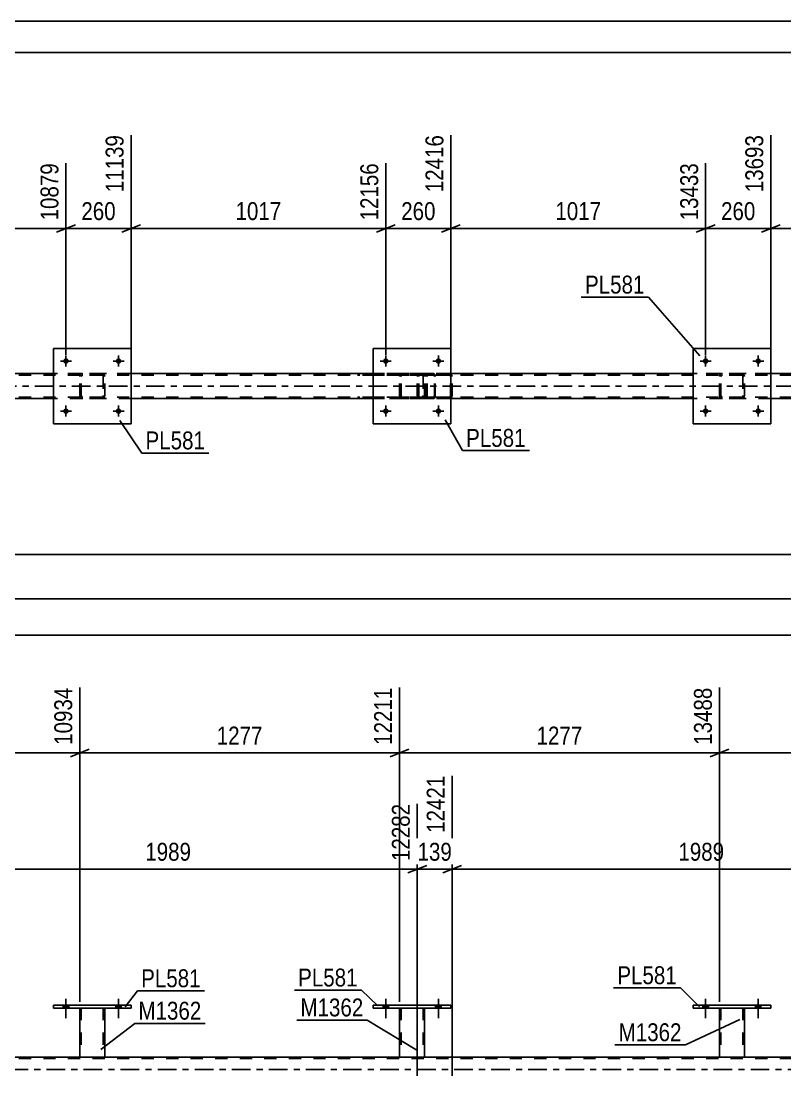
# Model space of a CAD drawing. Header units: millimetres. Extents: x 0 to 841, y 0 to 594.
# Drawn here: x 477.3 to 599.3, y 425.5 to 594 of the extents above; entities that cross this region are included whole.
import ezdxf

# ---------------------------------------------------------------- set-up
doc = ezdxf.new("R2010")
doc.units = ezdxf.units.MM
doc.linetypes.add('DXK_LINE_DOT2', pattern=[3.9198, 1.9599, -1.9599])
doc.linetypes.add('DXK_LINE_DOT3', pattern=[5.9187, 2.979, -0.9799, 0.9799, -0.9799])
doc.styles.add('Arial Narrow', font='ARIALN.TTF', dxfattribs={"height": 0.2})

# ---------------------------------------------------------------- blocks, each defined once
blk = doc.blocks.new('Unknown-122569494-1133')
at = {"color": 5, "linetype": 'Continuous'}
for p, q in [((841, 594), (0, 594)), ((836, 589), (5, 589))]:
    blk.add_line(p, q, dxfattribs=at)
blk = doc.blocks.new('Bolt-122569494-3874 - 3842')
at = {"linetype": 'Continuous'}
for points in [[(587.05, 539.69, -1), (586.17, 539.69, -1)], [(595.45, 539.69, -1), (594.57, 539.69, -1)]]:
    blk.add_hatch(color=1, dxfattribs=at).paths.add_polyline_path(points)
at = {"color": 1, "linetype": 'Continuous'}
for p, q in [((585.73, 539.69), (587.49, 539.69)), ((586.61, 540.57), (586.61, 538.81)), ((594.13, 539.69), (595.89, 539.69)), ((595.01, 540.57), (595.01, 538.81))]:
    blk.add_line(p, q, dxfattribs=at)
blk = doc.blocks.new('Bolt-122569494-3851 - 3842')
at = {"linetype": 'Continuous'}
for points in [[(587.05, 531.69, -1), (586.17, 531.69, -1)], [(595.45, 531.69, -1), (594.57, 531.69, -1)]]:
    blk.add_hatch(color=1, dxfattribs=at).paths.add_polyline_path(points)
at = {"color": 1, "linetype": 'Continuous'}
for p, q in [((586.61, 532.57), (586.61, 530.81)), ((595.01, 532.57), (595.01, 530.81)), ((585.73, 531.69), (587.49, 531.69)), ((594.13, 531.69), (595.89, 531.69))]:
    blk.add_line(p, q, dxfattribs=at)
blk = doc.blocks.new('Part-122569494-3856 - 3842')
at = {"color": 2, "linetype": 'Continuous'}
for p, q in [((584.61, 541.68), (584.61, 529.68)), ((584.61, 541.68), (597.01, 541.68)), ((597.01, 541.68), (597.01, 529.68)), ((584.61, 529.68), (597.01, 529.68))]:
    blk.add_line(p, q, dxfattribs=at)
blk = doc.blocks.new('Part-122569494-3876 - 3842')
at = {"color": 7, "linetype": 'DXK_LINE_DOT2'}
for p, q in [((589.11, 537.65), (589.29, 537.68)), ((589.29, 537.68), (589.11, 537.65)), ((592.33, 537.68), (589.29, 537.68)), ((592.33, 537.68), (592.51, 537.65)), ((592.51, 537.65), (592.33, 537.68)), ((588.81, 537.2), (588.85, 537.39)), ((588.85, 537.39), (588.81, 537.2)), ((588.81, 534.16), (588.81, 537.2)), ((589.05, 537.2), (589.07, 537.3)), ((589.05, 534.16), (589.05, 537.2)), ((589.07, 537.3), (589.12, 537.37)), ((589.12, 537.37), (589.2, 537.43)), ((589.2, 537.43), (589.29, 537.44)), ((592.33, 537.44), (589.29, 537.44)), ((592.33, 537.44), (592.42, 537.43)), ((592.42, 537.43), (592.5, 537.37)), ((592.5, 537.37), (592.55, 537.3)), ((592.55, 537.3), (592.57, 537.2)), ((592.57, 537.2), (592.57, 534.16)), ((592.77, 537.39), (592.81, 537.2)), ((592.81, 537.2), (592.77, 537.39)), ((592.81, 534.16), (592.81, 537.2)), ((588.85, 533.98), (588.81, 534.16)), ((588.81, 534.16), (588.85, 533.98)), ((589.07, 534.07), (589.05, 534.16)), ((589.12, 533.99), (589.07, 534.07)), ((589.29, 533.68), (589.11, 533.72)), ((589.11, 533.72), (589.29, 533.68)), ((589.2, 533.94), (589.12, 533.99)), ((589.29, 533.92), (589.2, 533.94)), ((592.33, 533.92), (589.29, 533.92)), ((592.33, 533.68), (589.29, 533.68)), ((592.42, 533.94), (592.33, 533.92)), ((592.51, 533.72), (592.33, 533.68)), ((592.33, 533.68), (592.51, 533.72)), ((592.5, 533.99), (592.42, 533.94)), ((592.55, 534.07), (592.5, 533.99)), ((592.57, 534.16), (592.55, 534.07)), ((592.81, 534.16), (592.77, 533.98)), ((592.77, 533.98), (592.81, 534.16))]:
    blk.add_line(p, q, dxfattribs=at)
at = {"color": 7, "linetype": 'DXK_LINE_DOT3'}
blk.add_line((590.81, 535.68), (590.81, 535.68), dxfattribs=at)
at = {"color": 7, "linetype": 'DXK_LINE_DOT2'}
for centre, start, end in [((589.29, 537.2), 112.5, 157.5), ((589.29, 537.2), 112.5, 157.5), ((592.33, 537.2), 22.5, 67.5), ((592.33, 537.2), 22.5, 67.5), ((589.29, 534.16), 202.5, 247.5), ((589.29, 534.16), 202.5, 247.5), ((592.33, 534.16), 292.5, 337.5), ((592.33, 534.16), 292.5, 337.5)]:
    blk.add_arc(centre, 0.48, start, end, dxfattribs=at)
blk = doc.blocks.new('Bolt-122569494-3945 - 3842')
at = {"linetype": 'Continuous'}
for points in [[(484.89, 539.69, -1), (484.01, 539.69, -1)], [(493.29, 539.69, -1), (492.41, 539.69, -1)]]:
    blk.add_hatch(color=1, dxfattribs=at).paths.add_polyline_path(points)
at = {"color": 1, "linetype": 'Continuous'}
for p, q in [((483.57, 539.69), (485.33, 539.69)), ((484.45, 540.57), (484.45, 538.81)), ((491.97, 539.69), (493.73, 539.69)), ((492.85, 540.57), (492.85, 538.81))]:
    blk.add_line(p, q, dxfattribs=at)
blk = doc.blocks.new('Part-122569494-3881 - 3842')
at = {"color": 2, "linetype": 'Continuous'}
for p, q in [((533.53, 541.68), (533.53, 529.68)), ((533.53, 541.68), (545.93, 541.68)), ((545.93, 541.68), (545.93, 529.68)), ((533.53, 529.68), (545.93, 529.68))]:
    blk.add_line(p, q, dxfattribs=at)
blk = doc.blocks.new('Bolt-122569494-3946 - 3842')
at = {"linetype": 'Continuous'}
for points in [[(484.89, 531.69, -1), (484.01, 531.69, -1)], [(493.29, 531.69, -1), (492.41, 531.69, -1)]]:
    blk.add_hatch(color=1, dxfattribs=at).paths.add_polyline_path(points)
at = {"color": 1, "linetype": 'Continuous'}
for p, q in [((484.45, 532.57), (484.45, 530.81)), ((492.85, 532.57), (492.85, 530.81)), ((483.57, 531.69), (485.33, 531.69)), ((491.97, 531.69), (493.73, 531.69))]:
    blk.add_line(p, q, dxfattribs=at)
blk = doc.blocks.new('Part-122569494-3882 - 3842')
at = {"color": 7, "linetype": 'DXK_LINE_DOT2'}
for p, q in [((538.03, 537.65), (538.21, 537.68)), ((538.21, 537.68), (538.03, 537.65)), ((541.25, 537.68), (538.21, 537.68)), ((541.25, 537.68), (541.43, 537.65)), ((541.43, 537.65), (541.25, 537.68)), ((537.73, 537.2), (537.77, 537.39)), ((537.77, 537.39), (537.73, 537.2)), ((537.73, 534.16), (537.73, 537.2)), ((537.97, 537.2), (537.99, 537.3)), ((537.97, 534.16), (537.97, 537.2)), ((537.99, 537.3), (538.04, 537.37)), ((538.04, 537.37), (538.12, 537.43)), ((538.12, 537.43), (538.21, 537.44)), ((541.25, 537.44), (538.21, 537.44)), ((541.25, 537.44), (541.34, 537.43)), ((541.34, 537.43), (541.42, 537.37)), ((541.42, 537.37), (541.47, 537.3)), ((541.47, 537.3), (541.49, 537.2)), ((541.49, 537.2), (541.49, 534.16)), ((541.69, 537.39), (541.73, 537.2)), ((541.73, 537.2), (541.69, 537.39)), ((541.73, 534.16), (541.73, 537.2)), ((537.77, 533.98), (537.73, 534.16)), ((537.73, 534.16), (537.77, 533.98)), ((537.99, 534.07), (537.97, 534.16)), ((538.04, 533.99), (537.99, 534.07)), ((538.21, 533.68), (538.03, 533.72)), ((538.03, 533.72), (538.21, 533.68)), ((538.12, 533.94), (538.04, 533.99)), ((538.21, 533.92), (538.12, 533.94)), ((541.25, 533.92), (538.21, 533.92)), ((541.25, 533.68), (538.21, 533.68)), ((541.34, 533.94), (541.25, 533.92)), ((541.43, 533.72), (541.25, 533.68)), ((541.25, 533.68), (541.43, 533.72)), ((541.42, 533.99), (541.34, 533.94)), ((541.47, 534.07), (541.42, 533.99)), ((541.49, 534.16), (541.47, 534.07)), ((541.73, 534.16), (541.69, 533.98)), ((541.69, 533.98), (541.73, 534.16))]:
    blk.add_line(p, q, dxfattribs=at)
at = {"color": 7, "linetype": 'DXK_LINE_DOT3'}
blk.add_line((539.73, 535.68), (539.73, 535.68), dxfattribs=at)
at = {"color": 7, "linetype": 'DXK_LINE_DOT2'}
for centre, start, end in [((538.21, 537.2), 112.5, 157.5), ((538.21, 537.2), 112.5, 157.5), ((541.25, 537.2), 22.5, 67.5), ((541.25, 537.2), 22.5, 67.5), ((538.21, 534.16), 202.5, 247.5), ((538.21, 534.16), 202.5, 247.5), ((541.25, 534.16), 292.5, 337.5), ((541.25, 534.16), 292.5, 337.5)]:
    blk.add_arc(centre, 0.48, start, end, dxfattribs=at)
blk = doc.blocks.new('Part-122569494-3887 - 3842')
at = {"color": 2, "linetype": 'Continuous'}
for p, q in [((482.45, 541.68), (482.45, 529.68)), ((482.45, 541.68), (494.85, 541.68)), ((494.85, 541.68), (494.85, 529.68)), ((482.45, 529.68), (494.85, 529.68))]:
    blk.add_line(p, q, dxfattribs=at)
blk = doc.blocks.new('Part-122569494-3888 - 3842')
at = {"color": 7, "linetype": 'DXK_LINE_DOT2'}
for p, q in [((486.95, 537.65), (487.13, 537.68)), ((487.13, 537.68), (486.95, 537.65)), ((490.17, 537.68), (487.13, 537.68)), ((490.17, 537.68), (490.35, 537.65)), ((490.35, 537.65), (490.17, 537.68)), ((486.65, 537.2), (486.69, 537.39)), ((486.69, 537.39), (486.65, 537.2)), ((486.65, 534.16), (486.65, 537.2)), ((486.89, 537.2), (486.91, 537.3)), ((486.89, 534.16), (486.89, 537.2)), ((486.91, 537.3), (486.96, 537.37)), ((486.96, 537.37), (487.04, 537.43)), ((487.04, 537.43), (487.13, 537.44)), ((490.17, 537.44), (487.13, 537.44)), ((490.17, 537.44), (490.26, 537.43)), ((490.26, 537.43), (490.34, 537.37)), ((490.34, 537.37), (490.39, 537.3)), ((490.39, 537.3), (490.41, 537.2)), ((490.41, 537.2), (490.41, 534.16)), ((490.61, 537.39), (490.65, 537.2)), ((490.65, 537.2), (490.61, 537.39)), ((490.65, 534.16), (490.65, 537.2)), ((486.69, 533.98), (486.65, 534.16)), ((486.65, 534.16), (486.69, 533.98)), ((486.91, 534.07), (486.89, 534.16)), ((486.96, 533.99), (486.91, 534.07)), ((487.13, 533.68), (486.95, 533.72)), ((486.95, 533.72), (487.13, 533.68)), ((487.04, 533.94), (486.96, 533.99)), ((487.13, 533.92), (487.04, 533.94)), ((490.17, 533.92), (487.13, 533.92)), ((490.17, 533.68), (487.13, 533.68)), ((490.26, 533.94), (490.17, 533.92)), ((490.35, 533.72), (490.17, 533.68)), ((490.17, 533.68), (490.35, 533.72)), ((490.34, 533.99), (490.26, 533.94)), ((490.39, 534.07), (490.34, 533.99)), ((490.41, 534.16), (490.39, 534.07)), ((490.65, 534.16), (490.61, 533.98)), ((490.61, 533.98), (490.65, 534.16))]:
    blk.add_line(p, q, dxfattribs=at)
at = {"color": 7, "linetype": 'DXK_LINE_DOT3'}
blk.add_line((488.65, 535.68), (488.65, 535.68), dxfattribs=at)
at = {"color": 7, "linetype": 'DXK_LINE_DOT2'}
for centre, start, end in [((487.13, 537.2), 112.5, 157.5), ((487.13, 537.2), 112.5, 157.5), ((490.17, 537.2), 22.5, 67.5), ((490.17, 537.2), 22.5, 67.5), ((487.13, 534.16), 202.5, 247.5), ((487.13, 534.16), 202.5, 247.5), ((490.17, 534.16), 292.5, 337.5), ((490.17, 534.16), 292.5, 337.5)]:
    blk.add_arc(centre, 0.48, start, end, dxfattribs=at)
blk = doc.blocks.new('Bolt-122569494-3902 - 3842')
at = {"linetype": 'Continuous'}
for points in [[(535.97, 531.69, -1), (535.09, 531.69, -1)], [(544.37, 531.69, -1), (543.49, 531.69, -1)]]:
    blk.add_hatch(color=1, dxfattribs=at).paths.add_polyline_path(points)
at = {"color": 1, "linetype": 'Continuous'}
for p, q in [((535.53, 532.57), (535.53, 530.81)), ((543.93, 532.57), (543.93, 530.81)), ((534.65, 531.69), (536.41, 531.69)), ((543.05, 531.69), (544.81, 531.69))]:
    blk.add_line(p, q, dxfattribs=at)
blk = doc.blocks.new('Bolt-122569494-3913 - 3842')
at = {"linetype": 'Continuous'}
for points in [[(535.97, 539.69, -1), (535.09, 539.69, -1)], [(544.37, 539.69, -1), (543.49, 539.69, -1)]]:
    blk.add_hatch(color=1, dxfattribs=at).paths.add_polyline_path(points)
at = {"color": 1, "linetype": 'Continuous'}
for p, q in [((534.65, 539.69), (536.41, 539.69)), ((535.53, 540.57), (535.53, 538.81)), ((543.05, 539.69), (544.81, 539.69)), ((543.93, 540.57), (543.93, 538.81))]:
    blk.add_line(p, q, dxfattribs=at)
blk = doc.blocks.new('Part-122569494-4084 - 3842')
at = {"color": 7, "linetype": 'DXK_LINE_DOT2'}
for p, q in [((543.15, 537.68), (531, 537.68)), ((541.06, 537.68), (540.87, 537.65)), ((541.88, 537.44), (541.88, 537.68)), ((543.26, 537.65), (543.15, 537.68)), ((543.34, 537.54), (543.26, 537.65)), ((543.15, 537.44), (531, 537.44)), ((540.6, 537.39), (540.56, 537.2)), ((540.56, 534.16), (540.56, 537.2)), ((540.81, 537.2), (540.83, 537.3)), ((540.81, 534.16), (540.81, 537.2)), ((540.83, 537.3), (540.88, 537.37)), ((540.88, 537.37), (540.96, 537.43)), ((540.96, 537.43), (541.06, 537.44)), ((543.15, 537.44), (543.2, 537.43)), ((543.2, 537.43), (543.25, 537.37)), ((543.25, 537.37), (543.28, 537.3)), ((543.28, 537.3), (543.29, 537.2)), ((543.29, 534.16), (543.29, 537.2)), ((543.4, 537.39), (543.34, 537.54)), ((543.42, 537.2), (543.4, 537.39)), ((543.42, 534.16), (543.42, 537.2)), ((543.15, 533.92), (531, 533.92)), ((543.15, 533.68), (531, 533.68)), ((540.56, 534.16), (540.6, 533.98)), ((540.83, 534.07), (540.81, 534.16)), ((540.88, 534), (540.83, 534.07)), ((540.87, 533.72), (541.06, 533.68)), ((540.96, 533.94), (540.88, 534)), ((541.06, 533.92), (540.96, 533.94)), ((541.88, 533.68), (541.88, 533.92)), ((543.2, 533.94), (543.15, 533.92)), ((543.15, 533.68), (543.26, 533.72)), ((543.25, 534), (543.2, 533.94)), ((543.28, 534.07), (543.25, 534)), ((543.26, 533.72), (543.34, 533.83)), ((543.29, 534.16), (543.28, 534.07)), ((543.34, 533.83), (543.4, 533.98)), ((543.4, 533.98), (543.42, 534.16))]:
    blk.add_line(p, q, dxfattribs=at)
for centre, start, end in [((541.05, 537.19), 111.1941, 156.1506), ((541.05, 534.18), 203.8494, 248.8059)]:
    blk.add_arc(centre, 0.492, start, end, dxfattribs=at)
blk = doc.blocks.new('Part-122569494-4113 - 3842')
at = {"color": 7, "linetype": 'DXK_LINE_DOT2'}
for p, q in [((749.35, 537.68), (124.89, 537.68)), ((494.85, 537.68), (482.45, 537.68)), ((545.93, 537.68), (533.53, 537.68)), ((597.01, 537.68), (584.61, 537.68)), ((749.35, 537.44), (106.6, 537.44)), ((749.35, 533.92), (106.6, 533.92)), ((494.85, 533.68), (482.45, 533.68)), ((545.93, 533.68), (533.53, 533.68)), ((597.01, 533.68), (584.61, 533.68))]:
    blk.add_line(p, q, dxfattribs=at)
at = {"color": 2, "linetype": 'Continuous'}
for p, q in [((482.45, 537.68), (443.77, 537.68)), ((533.53, 537.68), (494.85, 537.68)), ((584.61, 537.68), (545.93, 537.68)), ((625.58, 537.68), (597.01, 537.68)), ((482.45, 533.68), (443.77, 533.68)), ((533.53, 533.68), (494.85, 533.68)), ((584.61, 533.68), (545.93, 533.68)), ((625.73, 533.68), (597.01, 533.68))]:
    blk.add_line(p, q, dxfattribs=at)
at = {"color": 7, "linetype": 'DXK_LINE_DOT3'}
blk.add_line((106.6, 535.68), (749.35, 535.68), dxfattribs=at)
blk = doc.blocks.new('Part-122569494-4123 - 3842')
at = {"color": 7, "linetype": 'DXK_LINE_DOT2'}
for p, q in [((542.39, 537.68), (542.19, 537.65)), ((557.37, 537.68), (542.39, 537.68)), ((545.82, 537.65), (545.62, 537.68)), ((541.91, 537.39), (541.88, 537.2)), ((541.88, 534.16), (541.88, 537.2)), ((542.13, 537.2), (542.15, 537.3)), ((542.13, 534.16), (542.13, 537.2)), ((542.15, 537.3), (542.21, 537.37)), ((542.21, 537.37), (542.29, 537.43)), ((542.29, 537.43), (542.39, 537.44)), ((557.37, 537.44), (542.39, 537.44)), ((545.62, 537.44), (545.72, 537.43)), ((545.72, 537.43), (545.8, 537.37)), ((545.8, 537.37), (545.86, 537.3)), ((545.86, 537.3), (545.88, 537.2)), ((545.88, 534.16), (545.88, 537.2)), ((546.1, 537.37), (546.09, 537.39)), ((546.13, 537.2), (546.1, 537.37)), ((546.13, 534.16), (546.13, 537.2)), ((541.88, 534.16), (541.91, 533.98)), ((542.15, 534.07), (542.13, 534.16)), ((542.21, 534), (542.15, 534.07)), ((542.19, 533.72), (542.39, 533.68)), ((542.29, 533.94), (542.21, 534)), ((542.39, 533.92), (542.29, 533.94)), ((557.37, 533.92), (542.39, 533.92)), ((557.37, 533.68), (542.39, 533.68)), ((545.72, 533.94), (545.62, 533.92)), ((545.62, 533.68), (545.82, 533.72)), ((545.8, 534), (545.72, 533.94)), ((545.86, 534.07), (545.8, 534)), ((545.88, 534.16), (545.86, 534.07)), ((546.09, 533.98), (546.13, 534.16))]:
    blk.add_line(p, q, dxfattribs=at)
for centre, start, end in [((542.37, 537.18), 110.7583, 155.68), ((545.64, 537.18), 24.32, 69.2417), ((542.37, 534.19), 204.32, 249.2417), ((545.64, 534.19), 290.7583, 335.68)]:
    blk.add_arc(centre, 0.496, start, end, dxfattribs=at)
blk = doc.blocks.new('Part-122569494-5109 - 5043')
at = {"color": 2, "linetype": 'Continuous'}
for p, q in [((486.65, 436.33), (486.65, 428.49)), ((490.65, 436.33), (490.65, 428.49)), ((486.65, 428.49), (490.65, 428.49))]:
    blk.add_line(p, q, dxfattribs=at)
at = {"color": 7, "linetype": 'DXK_LINE_DOT2'}
for p, q in [((486.65, 436.33), (490.65, 436.33)), ((486.65, 436.33), (486.65, 436.33)), ((486.65, 436.33), (486.65, 436.33)), ((486.89, 436.33), (486.89, 428.49)), ((490.41, 436.33), (490.41, 428.49)), ((490.65, 436.33), (490.65, 436.33)), ((490.65, 436.33), (490.65, 436.33)), ((490.35, 428.49), (490.39, 428.49)), ((490.35, 428.49), (490.39, 428.49)), ((490.39, 428.49), (490.41, 428.49)), ((490.39, 428.49), (490.41, 428.49))]:
    blk.add_line(p, q, dxfattribs=at)
blk = doc.blocks.new('Bolt-122569494-5045 - 5043')
at = {"linetype": 'Continuous'}
for points in [[(484.01, 436.33), (484.89, 436.33), (484.89, 436.81), (484.01, 436.81)], [(492.41, 436.33), (493.29, 436.33), (493.29, 436.81), (492.41, 436.81)]]:
    blk.add_hatch(color=1, dxfattribs=at).paths.add_polyline_path(points)
at = {"color": 1, "linetype": 'Continuous'}
for p, q in [((484.01, 436.81), (484.01, 436.33)), ((484.45, 437.81), (484.45, 434.69)), ((484.89, 436.81), (484.89, 436.33)), ((492.41, 436.81), (492.41, 436.33)), ((492.85, 437.81), (492.85, 434.69)), ((493.29, 436.81), (493.29, 436.33))]:
    blk.add_line(p, q, dxfattribs=at)
blk = doc.blocks.new('Bolt-122569494-5046 - 5043')
at = {"linetype": 'Continuous'}
for points in [[(535.09, 436.33), (535.97, 436.33), (535.97, 436.81), (535.09, 436.81)], [(543.49, 436.33), (544.37, 436.33), (544.37, 436.81), (543.49, 436.81)]]:
    blk.add_hatch(color=1, dxfattribs=at).paths.add_polyline_path(points)
at = {"color": 1, "linetype": 'Continuous'}
for p, q in [((535.09, 436.81), (535.09, 436.33)), ((535.53, 437.81), (535.53, 434.69)), ((535.97, 436.81), (535.97, 436.33)), ((543.49, 436.81), (543.49, 436.33)), ((543.93, 437.81), (543.93, 434.69)), ((544.37, 436.81), (544.37, 436.33))]:
    blk.add_line(p, q, dxfattribs=at)
blk = doc.blocks.new('Bolt-122569494-5165 - 5043')
at = {"linetype": 'Continuous'}
for points in [[(535.09, 436.33), (535.97, 436.33), (535.97, 436.81), (535.09, 436.81)], [(543.49, 436.33), (544.37, 436.33), (544.37, 436.81), (543.49, 436.81)]]:
    blk.add_hatch(color=1, dxfattribs=at).paths.add_polyline_path(points)
at = {"color": 1, "linetype": 'Continuous'}
for p, q in [((535.09, 436.81), (535.09, 436.33)), ((535.53, 437.81), (535.53, 434.69)), ((535.97, 436.81), (535.97, 436.33)), ((543.49, 436.81), (543.49, 436.33)), ((543.93, 437.81), (543.93, 434.69)), ((544.37, 436.81), (544.37, 436.33))]:
    blk.add_line(p, q, dxfattribs=at)
blk = doc.blocks.new('Part-122569494-5189 - 5043')
at = {"color": 2, "linetype": 'Continuous'}
for p, q in [((533.53, 436.81), (533.53, 436.33)), ((545.93, 436.81), (533.53, 436.81)), ((545.93, 436.33), (545.93, 436.81)), ((533.53, 436.33), (545.93, 436.33))]:
    blk.add_line(p, q, dxfattribs=at)
blk = doc.blocks.new('Bolt-122569494-5090 - 5043')
at = {"linetype": 'Continuous'}
for points in [[(484.01, 436.33), (484.89, 436.33), (484.89, 436.81), (484.01, 436.81)], [(492.41, 436.33), (493.29, 436.33), (493.29, 436.81), (492.41, 436.81)]]:
    blk.add_hatch(color=1, dxfattribs=at).paths.add_polyline_path(points)
at = {"color": 1, "linetype": 'Continuous'}
for p, q in [((484.01, 436.81), (484.01, 436.33)), ((484.45, 437.81), (484.45, 434.69)), ((484.89, 436.81), (484.89, 436.33)), ((492.41, 436.81), (492.41, 436.33)), ((492.85, 437.81), (492.85, 434.69)), ((493.29, 436.81), (493.29, 436.33))]:
    blk.add_line(p, q, dxfattribs=at)
blk = doc.blocks.new('Part-122569494-5184 - 5043')
at = {"color": 2, "linetype": 'Continuous'}
for p, q in [((537.73, 436.33), (537.73, 428.49)), ((541.73, 436.33), (541.73, 428.49)), ((537.73, 428.49), (541.73, 428.49))]:
    blk.add_line(p, q, dxfattribs=at)
at = {"color": 7, "linetype": 'DXK_LINE_DOT2'}
for p, q in [((537.73, 436.33), (541.73, 436.33)), ((537.73, 436.33), (537.73, 436.33)), ((537.73, 436.33), (537.73, 436.33)), ((537.97, 436.33), (537.97, 428.49)), ((541.49, 436.33), (541.49, 428.49)), ((541.73, 436.33), (541.73, 436.33)), ((541.73, 436.33), (541.73, 436.33)), ((541.43, 428.49), (541.47, 428.49)), ((541.43, 428.49), (541.47, 428.49)), ((541.47, 428.49), (541.49, 428.49)), ((541.47, 428.49), (541.49, 428.49))]:
    blk.add_line(p, q, dxfattribs=at)
blk = doc.blocks.new('Part-122569494-5114 - 5043')
at = {"color": 2, "linetype": 'Continuous'}
for p, q in [((482.45, 436.81), (482.45, 436.33)), ((494.85, 436.81), (482.45, 436.81)), ((494.85, 436.33), (494.85, 436.81)), ((482.45, 436.33), (494.85, 436.33))]:
    blk.add_line(p, q, dxfattribs=at)
blk = doc.blocks.new('Part-122569494-5194 - 5043')
at = {"color": 2, "linetype": 'Continuous'}
for p, q in [((588.81, 436.33), (588.81, 428.49)), ((592.81, 436.33), (592.81, 428.49)), ((588.81, 428.49), (592.81, 428.49))]:
    blk.add_line(p, q, dxfattribs=at)
at = {"color": 7, "linetype": 'DXK_LINE_DOT2'}
for p, q in [((588.81, 436.33), (592.81, 436.33)), ((588.81, 436.33), (588.81, 436.33)), ((588.81, 436.33), (588.81, 436.33)), ((589.05, 436.33), (589.05, 428.49)), ((592.57, 436.33), (592.57, 428.49)), ((592.81, 436.33), (592.81, 436.33)), ((592.81, 436.33), (592.81, 436.33)), ((592.51, 428.49), (592.55, 428.49)), ((592.51, 428.49), (592.55, 428.49)), ((592.55, 428.49), (592.57, 428.49)), ((592.55, 428.49), (592.57, 428.49))]:
    blk.add_line(p, q, dxfattribs=at)
blk = doc.blocks.new('Part-122569494-5365 - 5043')
at = {"color": 7, "linetype": 'DXK_LINE_DOT2'}
for p, q in [((749.35, 428.25), (49.28, 428.25)), ((490.65, 428.49), (486.65, 428.49)), ((541.73, 428.49), (537.73, 428.49)), ((592.81, 428.49), (588.81, 428.49))]:
    blk.add_line(p, q, dxfattribs=at)
at = {"color": 2, "linetype": 'Continuous'}
for p, q in [((486.65, 428.49), (439.57, 428.49)), ((537.73, 428.49), (490.65, 428.49)), ((588.81, 428.49), (541.73, 428.49)), ((625.73, 428.49), (592.81, 428.49))]:
    blk.add_line(p, q, dxfattribs=at)
at = {"color": 7, "linetype": 'DXK_LINE_DOT3'}
blk.add_line((49.28, 426.49), (749.35, 426.49), dxfattribs=at)
blk = doc.blocks.new('Bolt-122569494-5419 - 5043')
at = {"linetype": 'Continuous'}
for points in [[(586.17, 436.33), (587.05, 436.33), (587.05, 436.81), (586.17, 436.81)], [(594.57, 436.33), (595.45, 436.33), (595.45, 436.81), (594.57, 436.81)]]:
    blk.add_hatch(color=1, dxfattribs=at).paths.add_polyline_path(points)
at = {"color": 1, "linetype": 'Continuous'}
for p, q in [((586.17, 436.81), (586.17, 436.33)), ((586.61, 437.81), (586.61, 434.69)), ((587.05, 436.81), (587.05, 436.33)), ((594.57, 436.81), (594.57, 436.33)), ((595.01, 437.81), (595.01, 434.69)), ((595.45, 436.81), (595.45, 436.33))]:
    blk.add_line(p, q, dxfattribs=at)
blk = doc.blocks.new('Bolt-122569494-5420 - 5043')
at = {"linetype": 'Continuous'}
for points in [[(586.17, 436.33), (587.05, 436.33), (587.05, 436.81), (586.17, 436.81)], [(594.57, 436.33), (595.45, 436.33), (595.45, 436.81), (594.57, 436.81)]]:
    blk.add_hatch(color=1, dxfattribs=at).paths.add_polyline_path(points)
at = {"color": 1, "linetype": 'Continuous'}
for p, q in [((586.17, 436.81), (586.17, 436.33)), ((586.61, 437.81), (586.61, 434.69)), ((587.05, 436.81), (587.05, 436.33)), ((594.57, 436.81), (594.57, 436.33)), ((595.01, 437.81), (595.01, 434.69)), ((595.45, 436.81), (595.45, 436.33))]:
    blk.add_line(p, q, dxfattribs=at)
blk = doc.blocks.new('Part-122569494-5538 - 5043')
at = {"color": 2, "linetype": 'Continuous'}
for p, q in [((584.61, 436.81), (584.61, 436.33)), ((597.01, 436.81), (584.61, 436.81)), ((597.01, 436.33), (597.01, 436.81)), ((584.61, 436.33), (597.01, 436.33))]:
    blk.add_line(p, q, dxfattribs=at)
blk = doc.blocks.new('StraightDimension-122569494-16180 - 3842')
at = {"color": 7, "linetype": 'Continuous'}
for p, q in [((494.85, 538.68), (494.85, 575.8)), ((484.45, 540.69), (484.45, 571.3)), ((482.95, 560.26), (485.95, 561.46)), ((496.35, 561.46), (493.35, 560.26)), ((484.45, 560.86), (494.85, 560.86))]:
    blk.add_line(p, q, dxfattribs=at)
at = {"color": 0}
blk.add_wipeout([(492.99, 561.61), (492.99, 565.81), (486.31, 565.81), (486.31, 561.61)], dxfattribs=at)
at = {"color": 3, "style": 'Arial Narrow'}
blk.add_text('260', height=2.863, dxfattribs=at).set_placement((486.91, 562.21))
at = {"color": 0, "linetype": 'Continuous'}
blk.add_wipeout([(494.25, 576.4), (490.05, 576.4), (490.05, 566.06), (494.25, 566.06)], dxfattribs=at)
at = {"color": 3, "linetype": 'Continuous', "style": 'Arial Narrow'}
blk.add_text('11139', height=2.863, rotation=90.0002, dxfattribs=at).set_placement((493.65, 566.66))
blk = doc.blocks.new('StraightDimension-122569494-16176 - 3842')
at = {"color": 7, "linetype": 'Continuous'}
for p, q in [((597.01, 538.68), (597.01, 575.8)), ((586.61, 540.69), (586.61, 571.3)), ((585.11, 560.26), (588.11, 561.46)), ((598.51, 561.46), (595.51, 560.26)), ((586.61, 560.86), (597.01, 560.86))]:
    blk.add_line(p, q, dxfattribs=at)
at = {"color": 0}
blk.add_wipeout([(595.15, 561.61), (595.15, 565.81), (588.47, 565.81), (588.47, 561.61)], dxfattribs=at)
at = {"color": 3, "style": 'Arial Narrow'}
blk.add_text('260', height=2.863, dxfattribs=at).set_placement((589.07, 562.21))
at = {"color": 0, "linetype": 'Continuous'}
blk.add_wipeout([(596.41, 576.4), (592.21, 576.4), (592.21, 566.06), (596.41, 566.06)], dxfattribs=at)
at = {"color": 3, "linetype": 'Continuous', "style": 'Arial Narrow'}
blk.add_text('13693', height=2.863, rotation=90.0002, dxfattribs=at).set_placement((595.81, 566.66))
blk = doc.blocks.new('StraightDimension-122569494-16179 - 3842')
at = {"color": 7, "linetype": 'Continuous'}
for p, q in [((494.85, 538.68), (494.85, 575.8)), ((535.53, 540.69), (535.53, 571.3)), ((496.35, 561.46), (493.35, 560.26)), ((534.03, 560.26), (537.03, 561.46)), ((494.85, 560.86), (535.53, 560.86))]:
    blk.add_line(p, q, dxfattribs=at)
at = {"color": 0, "linetype": 'Continuous'}
blk.add_wipeout([(534.93, 571.9), (530.73, 571.9), (530.73, 561.56), (534.93, 561.56)], dxfattribs=at)
at = {"color": 0}
blk.add_wipeout([(519.45, 561.61), (519.45, 565.81), (510.93, 565.81), (510.93, 561.61)], dxfattribs=at)
at = {"color": 3, "linetype": 'Continuous', "style": 'Arial Narrow'}
blk.add_text('12156', height=2.863, rotation=90.0002, dxfattribs=at).set_placement((534.33, 562.16))
at = {"color": 3, "style": 'Arial Narrow'}
blk.add_text('1017', height=2.863, dxfattribs=at).set_placement((511.53, 562.21))
blk = doc.blocks.new('StraightDimension-122569494-4292 - 3842')
at = {"color": 7, "linetype": 'Continuous'}
blk.add_line((64.68, 508.77), (629.33, 508.77), dxfattribs=at)
blk = doc.blocks.new('StraightDimension-122569494-4470 - 3842')
at = {"color": 7, "linetype": 'Continuous'}
blk.add_line((64.04, 495.92), (749.99, 495.92), dxfattribs=at)
blk = doc.blocks.new('StraightDimension-122569494-4491 - 3842')
at = {"color": 7, "linetype": 'Continuous'}
blk.add_line((64.68, 501.71), (749.35, 501.71), dxfattribs=at)
blk = doc.blocks.new('StraightDimension-122569494-16175 - 3842')
at = {"color": 7, "linetype": 'Continuous'}
for p, q in [((597.01, 538.68), (597.01, 575.8)), ((629.18, 543.85), (629.18, 575.8)), ((598.51, 561.46), (595.51, 560.26)), ((627.68, 560.26), (630.68, 561.46)), ((597.01, 560.86), (629.18, 560.86))]:
    blk.add_line(p, q, dxfattribs=at)
at = {"color": 0, "linetype": 'Continuous'}
blk.add_wipeout([(628.58, 576.4), (624.38, 576.4), (624.38, 566.06), (628.58, 566.06)], dxfattribs=at)
at = {"color": 0}
blk.add_wipeout([(616.44, 561.61), (616.44, 565.81), (609.75, 565.81), (609.75, 561.61)], dxfattribs=at)
at = {"color": 3, "linetype": 'Continuous', "style": 'Arial Narrow'}
blk.add_text('14497', height=2.863, rotation=90.0002, dxfattribs=at).set_placement((627.98, 566.66))
at = {"color": 3, "style": 'Arial Narrow'}
blk.add_text('804', height=2.863, dxfattribs=at).set_placement((610.35, 562.21))
blk = doc.blocks.new('StraightDimension-122569494-16177 - 3842')
at = {"color": 7, "linetype": 'Continuous'}
for p, q in [((545.93, 538.68), (545.93, 575.8)), ((586.61, 540.69), (586.61, 571.3)), ((547.43, 561.46), (544.43, 560.26)), ((585.11, 560.26), (588.11, 561.46)), ((545.93, 560.86), (586.61, 560.86))]:
    blk.add_line(p, q, dxfattribs=at)
at = {"color": 0, "linetype": 'Continuous'}
blk.add_wipeout([(586.01, 571.9), (581.81, 571.9), (581.81, 561.56), (586.01, 561.56)], dxfattribs=at)
at = {"color": 0}
blk.add_wipeout([(570.53, 561.61), (570.53, 565.81), (562.01, 565.81), (562.01, 561.61)], dxfattribs=at)
at = {"color": 3, "linetype": 'Continuous', "style": 'Arial Narrow'}
blk.add_text('13433', height=2.863, rotation=90.0002, dxfattribs=at).set_placement((585.41, 562.16))
at = {"color": 3, "style": 'Arial Narrow'}
blk.add_text('1017', height=2.863, dxfattribs=at).set_placement((562.61, 562.21))
blk = doc.blocks.new('StraightDimension-122569494-16178 - 3842')
at = {"color": 7, "linetype": 'Continuous'}
for p, q in [((545.93, 538.68), (545.93, 575.8)), ((535.53, 540.69), (535.53, 571.3)), ((534.03, 560.26), (537.03, 561.46)), ((547.43, 561.46), (544.43, 560.26)), ((535.53, 560.86), (545.93, 560.86))]:
    blk.add_line(p, q, dxfattribs=at)
at = {"color": 0}
blk.add_wipeout([(544.07, 561.61), (544.07, 565.81), (537.39, 565.81), (537.39, 561.61)], dxfattribs=at)
at = {"color": 3, "style": 'Arial Narrow'}
blk.add_text('260', height=2.863, dxfattribs=at).set_placement((537.99, 562.21))
at = {"color": 0, "linetype": 'Continuous'}
blk.add_wipeout([(545.33, 576.4), (541.13, 576.4), (541.13, 566.06), (545.33, 566.06)], dxfattribs=at)
at = {"color": 3, "linetype": 'Continuous', "style": 'Arial Narrow'}
blk.add_text('12416', height=2.863, rotation=90.0002, dxfattribs=at).set_placement((544.73, 566.66))
blk = doc.blocks.new('StraightDimension-122569494-16181 - 3842')
at = {"color": 7, "linetype": 'Continuous'}
for p, q in [((443.77, 538.68), (443.77, 573.97)), ((484.45, 540.69), (484.45, 571.3)), ((445.27, 561.46), (442.27, 560.26)), ((482.95, 560.26), (485.95, 561.46)), ((443.77, 560.86), (484.45, 560.86))]:
    blk.add_line(p, q, dxfattribs=at)
at = {"color": 0, "linetype": 'Continuous'}
blk.add_wipeout([(483.85, 571.9), (479.65, 571.9), (479.65, 561.56), (483.85, 561.56)], dxfattribs=at)
at = {"color": 0}
blk.add_wipeout([(468.37, 561.61), (468.37, 565.81), (459.85, 565.81), (459.85, 561.61)], dxfattribs=at)
at = {"color": 3, "linetype": 'Continuous', "style": 'Arial Narrow'}
blk.add_text('10879', height=2.863, rotation=90.0002, dxfattribs=at).set_placement((483.25, 562.16))
at = {"color": 3, "style": 'Arial Narrow'}
blk.add_text('1017', height=2.863, dxfattribs=at).set_placement((460.45, 562.21))
blk = doc.blocks.new('StraightDimension-122569494-6256 - 5043')
at = {"color": 7, "linetype": 'Continuous'}
for p, q in [((461, 425.49), (461, 473.45)), ((540.56, 425.49), (540.56, 468.95)), ((462.5, 459.11), (459.5, 457.91)), ((461, 458.51), (540.56, 458.51)), ((539.06, 457.91), (542.06, 459.11))]:
    blk.add_line(p, q, dxfattribs=at)
at = {"color": 0, "linetype": 'Continuous'}
blk.add_wipeout([(539.96, 469.55), (535.76, 469.55), (535.76, 459.21), (539.96, 459.21)], dxfattribs=at)
at = {"color": 0}
blk.add_wipeout([(505.03, 459.26), (505.03, 463.46), (496.52, 463.46), (496.52, 459.26)], dxfattribs=at)
at = {"color": 3, "linetype": 'Continuous', "style": 'Arial Narrow'}
blk.add_text('12282', height=2.863, rotation=90.0002, dxfattribs=at).set_placement((539.36, 459.81))
at = {"color": 3, "style": 'Arial Narrow'}
blk.add_text('1989', height=2.863, dxfattribs=at).set_placement((497.12, 459.86))
blk = doc.blocks.new('StraightDimension-122569494-6294 - 5043')
at = {"color": 7, "linetype": 'Continuous'}
for p, q in [((546.13, 425.49), (546.13, 473.45)), ((625.69, 425.49), (625.69, 468.95)), ((547.63, 459.11), (544.63, 457.91)), ((546.13, 458.51), (625.69, 458.51)), ((624.19, 457.91), (627.19, 459.11))]:
    blk.add_line(p, q, dxfattribs=at)
at = {"color": 0, "linetype": 'Continuous'}
blk.add_wipeout([(625.09, 469.55), (620.89, 469.55), (620.89, 459.21), (625.09, 459.21)], dxfattribs=at)
at = {"color": 0}
blk.add_wipeout([(590.17, 459.26), (590.17, 463.46), (581.66, 463.46), (581.66, 459.26)], dxfattribs=at)
at = {"color": 3, "linetype": 'Continuous', "style": 'Arial Narrow'}
blk.add_text('14410', height=2.863, rotation=90.0002, dxfattribs=at).set_placement((624.49, 459.81))
at = {"color": 3, "style": 'Arial Narrow'}
blk.add_text('1989', height=2.863, dxfattribs=at).set_placement((582.26, 459.86))
blk = doc.blocks.new('StraightDimension-122569494-18367 - 5043')
at = {"color": 7, "linetype": 'Continuous'}
for p, q in [((486.65, 437.33), (486.65, 487.52)), ((435.57, 437.33), (435.57, 485.69)), ((437.07, 477.68), (434.07, 476.48)), ((435.57, 477.08), (486.65, 477.08)), ((485.15, 476.48), (488.15, 477.68))]:
    blk.add_line(p, q, dxfattribs=at)
at = {"color": 0, "linetype": 'Continuous'}
blk.add_wipeout([(486.05, 488.12), (481.85, 488.12), (481.85, 477.78), (486.05, 477.78)], dxfattribs=at)
at = {"color": 0}
blk.add_wipeout([(465.37, 477.83), (465.37, 482.03), (456.85, 482.03), (456.85, 477.83)], dxfattribs=at)
at = {"color": 3, "linetype": 'Continuous', "style": 'Arial Narrow'}
blk.add_text('10934', height=2.863, rotation=90.0002, dxfattribs=at).set_placement((485.45, 478.38))
at = {"color": 3, "style": 'Arial Narrow'}
blk.add_text('1277', height=2.863, dxfattribs=at).set_placement((457.45, 478.43))
blk = doc.blocks.new('StraightDimension-122569494-6275 - 5043')
at = {"color": 7, "linetype": 'Continuous'}
for p, q in [((546.13, 425.49), (546.13, 473.45)), ((540.56, 425.49), (540.56, 468.95)), ((539.06, 457.91), (542.06, 459.11)), ((540.56, 458.51), (546.13, 458.51)), ((547.63, 459.11), (544.63, 457.91))]:
    blk.add_line(p, q, dxfattribs=at)
at = {"color": 0}
blk.add_wipeout([(546.69, 459.26), (546.69, 463.46), (540, 463.46), (540, 459.26)], dxfattribs=at)
at = {"color": 3, "style": 'Arial Narrow'}
blk.add_text('139', height=2.863, dxfattribs=at).set_placement((540.6, 459.86))
at = {"color": 0, "linetype": 'Continuous'}
blk.add_wipeout([(545.53, 474.05), (541.33, 474.05), (541.33, 463.71), (545.53, 463.71)], dxfattribs=at)
at = {"color": 3, "linetype": 'Continuous', "style": 'Arial Narrow'}
blk.add_text('12421', height=2.863, rotation=90.0002, dxfattribs=at).set_placement((544.93, 464.31))
blk = doc.blocks.new('StraightDimension-122569494-18364 - 5043')
at = {"color": 7, "linetype": 'Continuous'}
for p, q in [((588.81, 437.33), (588.81, 487.52)), ((639.89, 437.33), (639.89, 487.52)), ((590.31, 477.68), (587.31, 476.48)), ((588.81, 477.08), (639.89, 477.08)), ((638.39, 476.48), (641.39, 477.68))]:
    blk.add_line(p, q, dxfattribs=at)
at = {"color": 0, "linetype": 'Continuous'}
blk.add_wipeout([(639.29, 488.12), (635.09, 488.12), (635.09, 477.78), (639.29, 477.78)], dxfattribs=at)
at = {"color": 0}
blk.add_wipeout([(618.61, 477.83), (618.61, 482.03), (610.09, 482.03), (610.09, 477.83)], dxfattribs=at)
at = {"color": 3, "linetype": 'Continuous', "style": 'Arial Narrow'}
blk.add_text('14765', height=2.863, rotation=90.0002, dxfattribs=at).set_placement((638.69, 478.38))
at = {"color": 3, "style": 'Arial Narrow'}
blk.add_text('1277', height=2.863, dxfattribs=at).set_placement((610.69, 478.43))
blk = doc.blocks.new('StraightDimension-122569494-18365 - 5043')
at = {"color": 7, "linetype": 'Continuous'}
for p, q in [((537.73, 437.33), (537.73, 487.52)), ((588.81, 437.33), (588.81, 487.52)), ((539.23, 477.68), (536.23, 476.48)), ((537.73, 477.08), (588.81, 477.08)), ((587.31, 476.48), (590.31, 477.68))]:
    blk.add_line(p, q, dxfattribs=at)
at = {"color": 0, "linetype": 'Continuous'}
blk.add_wipeout([(588.21, 488.12), (584.01, 488.12), (584.01, 477.78), (588.21, 477.78)], dxfattribs=at)
at = {"color": 0}
blk.add_wipeout([(567.53, 477.83), (567.53, 482.03), (559.01, 482.03), (559.01, 477.83)], dxfattribs=at)
at = {"color": 3, "linetype": 'Continuous', "style": 'Arial Narrow'}
blk.add_text('13488', height=2.863, rotation=90.0002, dxfattribs=at).set_placement((587.61, 478.38))
at = {"color": 3, "style": 'Arial Narrow'}
blk.add_text('1277', height=2.863, dxfattribs=at).set_placement((559.61, 478.43))
blk = doc.blocks.new('StraightDimension-122569494-18366 - 5043')
at = {"color": 7, "linetype": 'Continuous'}
for p, q in [((486.65, 437.33), (486.65, 487.52)), ((537.73, 437.33), (537.73, 487.52)), ((488.15, 477.68), (485.15, 476.48)), ((486.65, 477.08), (537.73, 477.08)), ((536.23, 476.48), (539.23, 477.68))]:
    blk.add_line(p, q, dxfattribs=at)
at = {"color": 0, "linetype": 'Continuous'}
blk.add_wipeout([(537.13, 488.12), (532.93, 488.12), (532.93, 477.78), (537.13, 477.78)], dxfattribs=at)
at = {"color": 0}
blk.add_wipeout([(516.45, 477.83), (516.45, 482.03), (507.93, 482.03), (507.93, 477.83)], dxfattribs=at)
at = {"color": 3, "linetype": 'Continuous', "style": 'Arial Narrow'}
blk.add_text('12211', height=2.863, rotation=90.0002, dxfattribs=at).set_placement((536.53, 478.38))
at = {"color": 3, "style": 'Arial Narrow'}
blk.add_text('1277', height=2.863, dxfattribs=at).set_placement((508.53, 478.43))
blk = doc.blocks.new('Mark-122569494-3852 - 3842')
at = {"color": 0}
blk.add_wipeout([(576.86, 550.47), (576.86, 553.47), (567.35, 553.47), (567.35, 550.47)], dxfattribs=at)
blk.add_wipeout([(576.86, 550.47), (576.86, 553.47), (567.35, 553.47), (567.35, 550.47)], dxfattribs=at)
at = {"color": 30, "linetype": 'Continuous'}
for p in [(566.75, 549.87), (585.69, 540.54)]:
    blk.add_line(p, (577.46, 549.87), dxfattribs=at)
at = {"color": 3, "style": 'Arial Narrow'}
blk.add_text('PL581', height=2.863, dxfattribs=at).set_placement((567.35, 550.47))
blk = doc.blocks.new('Mark-122569494-3877 - 3842')
at = {"color": 0}
blk.add_wipeout([(557.87, 525.98), (557.87, 528.98), (548.36, 528.98), (548.36, 525.98)], dxfattribs=at)
blk.add_wipeout([(557.87, 525.98), (557.87, 528.98), (548.36, 528.98), (548.36, 525.98)], dxfattribs=at)
at = {"color": 30, "linetype": 'Continuous'}
for p, q in [((544.99, 530.3), (547.76, 525.38)), ((547.76, 525.38), (558.47, 525.38))]:
    blk.add_line(p, q, dxfattribs=at)
at = {"color": 3, "style": 'Arial Narrow'}
blk.add_text('PL581', height=2.863, dxfattribs=at).set_placement((548.36, 525.98))
blk = doc.blocks.new('Mark-122569494-3883 - 3842')
at = {"color": 0}
blk.add_wipeout([(506.66, 525.58), (506.66, 528.58), (497.16, 528.58), (497.16, 525.58)], dxfattribs=at)
blk.add_wipeout([(506.66, 525.58), (506.66, 528.58), (497.16, 528.58), (497.16, 525.58)], dxfattribs=at)
at = {"color": 30, "linetype": 'Continuous'}
for p, q in [((493.07, 530.2), (496.56, 524.98)), ((496.56, 524.98), (507.26, 524.98))]:
    blk.add_line(p, q, dxfattribs=at)
at = {"color": 3, "style": 'Arial Narrow'}
blk.add_text('PL581', height=2.863, dxfattribs=at).set_placement((497.16, 525.58))
blk = doc.blocks.new('Mark-122569494-5110 - 5043')
at = {"color": 0}
blk.add_wipeout([(505.96, 439.65), (505.96, 442.65), (496.46, 442.65), (496.46, 439.65)], dxfattribs=at)
blk.add_wipeout([(505.96, 439.65), (505.96, 442.65), (496.46, 442.65), (496.46, 439.65)], dxfattribs=at)
at = {"color": 30, "linetype": 'Continuous'}
for p, q in [((493.92, 436.53), (495.86, 439.05)), ((495.86, 439.05), (506.56, 439.05))]:
    blk.add_line(p, q, dxfattribs=at)
at = {"color": 3, "style": 'Arial Narrow'}
blk.add_text('PL581', height=2.863, dxfattribs=at).set_placement((496.46, 439.65))
blk = doc.blocks.new('Mark-122569494-5180 - 5043')
at = {"color": 0}
blk.add_wipeout([(531.95, 434.99), (531.95, 437.99), (521.9, 437.99), (521.9, 434.99)], dxfattribs=at)
blk.add_wipeout([(531.95, 434.99), (531.95, 437.99), (521.9, 437.99), (521.9, 434.99)], dxfattribs=at)
at = {"color": 30, "linetype": 'Continuous'}
for p in [(521.3, 434.39), (540.5, 429.59)]:
    blk.add_line(p, (532.55, 434.39), dxfattribs=at)
at = {"color": 3, "style": 'Arial Narrow'}
blk.add_text('M1362', height=2.863, dxfattribs=at).set_placement((521.9, 434.99))
blk = doc.blocks.new('Mark-122569494-5105 - 5043')
at = {"color": 0}
blk.add_wipeout([(506.08, 434.47), (506.08, 437.47), (496.03, 437.47), (496.03, 434.47)], dxfattribs=at)
blk.add_wipeout([(506.08, 434.47), (506.08, 437.47), (496.03, 437.47), (496.03, 434.47)], dxfattribs=at)
at = {"color": 30, "linetype": 'Continuous'}
for p, q in [((490, 429.71), (495.43, 433.87)), ((495.43, 433.87), (506.68, 433.87))]:
    blk.add_line(p, q, dxfattribs=at)
at = {"color": 3, "style": 'Arial Narrow'}
blk.add_text('M1362', height=2.863, dxfattribs=at).set_placement((496.03, 434.47))
blk = doc.blocks.new('Mark-122569494-5185 - 5043')
at = {"color": 0}
blk.add_wipeout([(531.04, 439.77), (531.04, 442.77), (521.53, 442.77), (521.53, 439.77)], dxfattribs=at)
blk.add_wipeout([(531.04, 439.77), (531.04, 442.77), (521.53, 442.77), (521.53, 439.77)], dxfattribs=at)
at = {"color": 30, "linetype": 'Continuous'}
for p in [(520.93, 439.17), (534.26, 436.66)]:
    blk.add_line(p, (531.64, 439.17), dxfattribs=at)
at = {"color": 3, "style": 'Arial Narrow'}
blk.add_text('PL581', height=2.863, dxfattribs=at).set_placement((521.53, 439.77))
blk = doc.blocks.new('Mark-122569494-5190 - 5043')
at = {"color": 0}
blk.add_wipeout([(582.77, 431.03), (582.77, 434.03), (572.72, 434.03), (572.72, 431.03)], dxfattribs=at)
blk.add_wipeout([(582.77, 431.03), (582.77, 434.03), (572.72, 434.03), (572.72, 431.03)], dxfattribs=at)
at = {"color": 30, "linetype": 'Continuous'}
for p in [(592.07, 434.51), (572.12, 430.43)]:
    blk.add_line(p, (583.37, 430.43), dxfattribs=at)
at = {"color": 3, "style": 'Arial Narrow'}
blk.add_text('M1362', height=2.863, dxfattribs=at).set_placement((572.72, 431.03))
blk = doc.blocks.new('Mark-122569494-5534 - 5043')
at = {"color": 0}
blk.add_wipeout([(582.02, 440.14), (582.02, 443.14), (572.51, 443.14), (572.51, 440.14)], dxfattribs=at)
blk.add_wipeout([(582.02, 440.14), (582.02, 443.14), (572.51, 443.14), (572.51, 440.14)], dxfattribs=at)
at = {"color": 30, "linetype": 'Continuous'}
for p in [(571.91, 439.54), (585.62, 436.54)]:
    blk.add_line(p, (582.62, 439.54), dxfattribs=at)
at = {"color": 3, "style": 'Arial Narrow'}
blk.add_text('PL581', height=2.863, dxfattribs=at).set_placement((572.51, 440.14))

msp = doc.modelspace()

# ---------------------------------------------------------------- block references
for name in ['Unknown-122569494-1133', 'Part-122569494-3887 - 3842', 'Part-122569494-3881 - 3842', 'Part-122569494-3856 - 3842', 'Part-122569494-4113 - 3842', 'Bolt-122569494-3945 - 3842', 'Bolt-122569494-3913 - 3842', 'Bolt-122569494-3874 - 3842', 'Part-122569494-3888 - 3842', 'Part-122569494-4084 - 3842', 'Part-122569494-3882 - 3842', 'Part-122569494-4123 - 3842', 'Part-122569494-3876 - 3842', 'Bolt-122569494-3946 - 3842', 'Bolt-122569494-3902 - 3842', 'Bolt-122569494-3851 - 3842', 'Part-122569494-5114 - 5043', 'Bolt-122569494-5045 - 5043', 'Bolt-122569494-5090 - 5043', 'Part-122569494-5189 - 5043', 'Bolt-122569494-5046 - 5043', 'Bolt-122569494-5165 - 5043', 'Part-122569494-5538 - 5043', 'Bolt-122569494-5419 - 5043', 'Bolt-122569494-5420 - 5043', 'Part-122569494-5109 - 5043', 'Part-122569494-5184 - 5043', 'Part-122569494-5194 - 5043', 'Part-122569494-5365 - 5043']:
    msp.add_blockref(name, (0, 0))

# ---------------------------------------------------------------- next in the draw order: block references
for name in ['StraightDimension-122569494-16180 - 3842', 'StraightDimension-122569494-16176 - 3842', 'StraightDimension-122569494-4292 - 3842', 'StraightDimension-122569494-6256 - 5043', 'StraightDimension-122569494-6294 - 5043']:
    msp.add_blockref(name, (0, 0))

# ---------------------------------------------------------------- next in the draw order: block references
for name in ['StraightDimension-122569494-16175 - 3842', 'StraightDimension-122569494-16179 - 3842', 'StraightDimension-122569494-16177 - 3842', 'StraightDimension-122569494-16181 - 3842', 'StraightDimension-122569494-4470 - 3842', 'StraightDimension-122569494-18367 - 5043', 'StraightDimension-122569494-18364 - 5043', 'StraightDimension-122569494-6275 - 5043', 'Mark-122569494-5190 - 5043']:
    msp.add_blockref(name, (0, 0))

# ---------------------------------------------------------------- next in the draw order: block references
for name in ['StraightDimension-122569494-16178 - 3842', 'Mark-122569494-3852 - 3842', 'StraightDimension-122569494-4491 - 3842', 'StraightDimension-122569494-18365 - 5043']:
    msp.add_blockref(name, (0, 0))

# ---------------------------------------------------------------- next in the draw order: block references
for name in ['Mark-122569494-3883 - 3842', 'Mark-122569494-3877 - 3842', 'StraightDimension-122569494-18366 - 5043', 'Mark-122569494-5534 - 5043']:
    msp.add_blockref(name, (0, 0))

# ---------------------------------------------------------------- next in the draw order: block references
for name in ['Mark-122569494-5110 - 5043', 'Mark-122569494-5180 - 5043']:
    msp.add_blockref(name, (0, 0))

# ---------------------------------------------------------------- next in the draw order: block references
for name in ['Mark-122569494-5185 - 5043', 'Mark-122569494-5105 - 5043']:
    msp.add_blockref(name, (0, 0))

doc.saveas('drawing.dxf')
